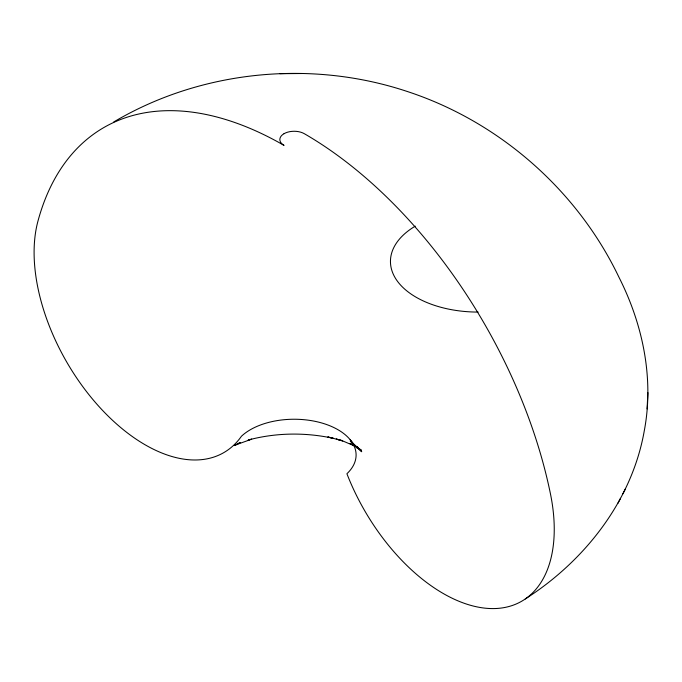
<?xml version="1.0" encoding="UTF-8"?>
<svg xmlns="http://www.w3.org/2000/svg" width="682" height="682" viewBox="0 0 682 682"><rect width="100%" height="100%" fill="white"/><g stroke="black" fill="none" stroke-linecap="round" stroke-linejoin="round"><path stroke-width="1.02" d="M525.293 598.949C584.448 561.15 631.924 501.082 644.26 430.905C654.208 378.698 642.828 324.444 619.06 277.455C577.347 190.039 498.755 121.277 406.677 91.294C310.608 59.487 200.96 70.331 113.741 121.959M647.09 408.927L647.9 392.636M622.854 493.836L625.513 488.747M617.926 503.325L620.543 498.312M234.318 445.568L240.499 442.43L235.443 444.996L251.632 439.182L248.171 440.035C275.895 432.627 305.365 432.235 333.37 438.338L327.829 436.966L342.765 440.768L336.294 439.063L344.154 441.535L358.067 447.469L350.079 443.496L354.239 445.755M279.833 73.682L302.569 73.511M355.91 446.65L361.349 450.222L353.208 444.459L357.743 447.938L350.233 441.032L361.741 451.731L353.941 444.383L357.095 447.997L350.198 439.762M478.159 312.075A87.697 50.63 0 0 1 397.376 281.155A87.697 50.63 0 0 1 415.261 226.151M284.036 133.689A14.339 8.278 0 0 0 284.036 145.394A360.386 208.07 60 0 0 37.885 221.377A157.133 90.723 60 0 0 102.692 410.53A157.133 90.723 60 0 0 241.437 436.25A61.926 35.754 0 0 1 326.635 424.545A61.926 35.754 0 0 1 346.908 473.734A157.133 90.723 60 0 0 485.652 608.225A157.133 90.723 60 0 0 550.459 493.896A360.386 208.07 60 0 0 304.308 133.689A14.339 8.278 0 0 0 284.036 133.689"/></g></svg>
